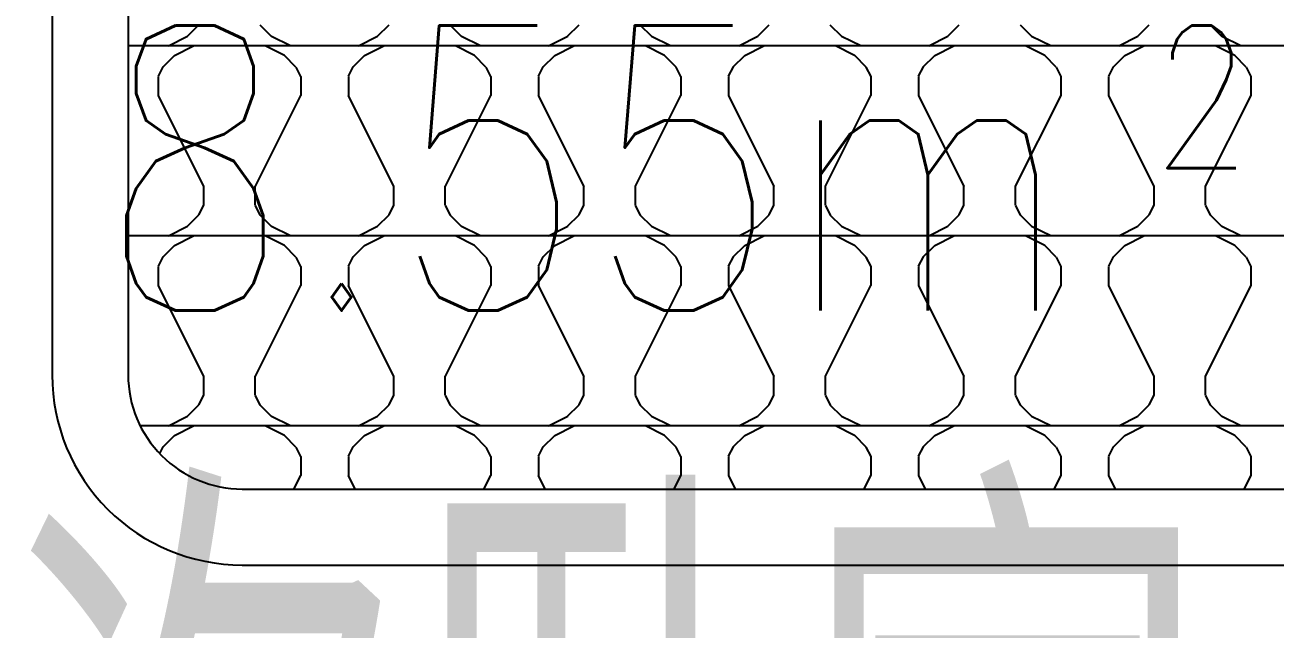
# Model space of a CAD drawing. Header units: millimetres. Extents: x 1143 to 39838, y 578 to 35727.
# Drawn here: x 30023 to 31338, y 19857 to 20492 of the extents above; entities that cross this region are included whole.
import ezdxf
from ezdxf.enums import TextEntityAlignment as Align

# ---------------------------------------------------------------- set-up
doc = ezdxf.new("R2010")
doc.units = ezdxf.units.MM
for name, color, linetype in [('JJ', 8, 'Continuous'), ('PUB_TEXT', 7, 'Continuous'), ('PUB_WINDW', 7, 'Continuous'), ('T', 7, 'Continuous')]:
    doc.layers.add(name, color=color, linetype=linetype)
doc.styles.add('DIM_FONT', font='SIMPLEX', dxfattribs={"width": 0.8})
doc.styles.add('HZ', font='txt', dxfattribs={"width": 0.7, "height": 5, "bigfont": 'hztxt'})
doc.styles.get("Standard").update_dxf_attribs({"font": 'arial.ttf'})

# ---------------------------------------------------------------- blocks, each defined once
blk = doc.blocks.new('A$C2EAD2DD6')
at = {"layer": 'JJ'}
for p, q in [((1890, 1400, -1600), (90, 1400, -1600)), ((1890, 1320, -1600), (90, 1320, -1600)), ((835.6, 1320, -1600), (828.4, 1305.7, -1600)), ((835.6, 1320, -1600), (828.4, 1305.7, -1600)), ((971.1, 1320, -1600), (978.1, 1305.9, -1600)), ((971.1, 1320, -1600), (978.1, 1305.9, -1600)), ((1035.6, 1320, -1600), (1028.4, 1305.7, -1600)), ((1035.6, 1320, -1600), (1028.4, 1305.7, -1600)), ((1171.1, 1320, -1600), (1178.1, 1305.9, -1600)), ((1171.1, 1320, -1600), (1178.1, 1305.9, -1600)), ((1235.6, 1320, -1600), (1228.4, 1305.7, -1600)), ((1235.6, 1320, -1600), (1228.4, 1305.7, -1600)), ((1371.1, 1320, -1600), (1378.1, 1305.9, -1600)), ((1371.1, 1320, -1600), (1378.1, 1305.9, -1600)), ((1435.6, 1320, -1600), (1428.4, 1305.7, -1600)), ((1435.6, 1320, -1600), (1428.4, 1305.7, -1600)), ((1571.1, 1320, -1600), (1578.1, 1305.9, -1600)), ((1571.1, 1320, -1600), (1578.1, 1305.9, -1600)), ((1635.6, 1320, -1600), (1628.4, 1305.7, -1600)), ((1635.6, 1320, -1600), (1628.4, 1305.7, -1600)), ((1771.1, 1320, -1600), (1778.1, 1305.9, -1600)), ((1771.1, 1320, -1600), (1778.1, 1305.9, -1600)), ((1835.6, 1320, -1600), (1828.4, 1305.7, -1600)), ((1835.6, 1320, -1600), (1828.4, 1305.7, -1600)), ((828.5, 1285.7, -1600), (828.5, 1305.8, -1600)), ((978.3, 1285.7, -1600), (978.3, 1305.8, -1600)), ((1028.5, 1285.7, -1600), (1028.5, 1305.8, -1600)), ((1178.3, 1285.7, -1600), (1178.3, 1305.8, -1600)), ((1228.5, 1285.7, -1600), (1228.5, 1305.8, -1600)), ((1378.3, 1285.7, -1600), (1378.3, 1305.8, -1600)), ((1428.5, 1285.7, -1600), (1428.5, 1305.8, -1600)), ((1578.3, 1285.7, -1600), (1578.3, 1305.8, -1600)), ((1628.5, 1285.7, -1600), (1628.5, 1305.8, -1600)), ((1778.3, 1285.7, -1600), (1778.3, 1305.8, -1600)), ((1828.5, 1285.7, -1600), (1828.5, 1305.8, -1600)), ((828.3, 1285.9, -1600), (833.3, 1275.8, -1600)), ((828.3, 1285.9, -1600), (833.3, 1275.8, -1600)), ((978.2, 1285.6, -1600), (973.2, 1275.6, -1600)), ((978.2, 1285.6, -1600), (973.2, 1275.6, -1600)), ((1028.3, 1285.9, -1600), (1033.3, 1275.8, -1600)), ((1028.3, 1285.9, -1600), (1033.3, 1275.8, -1600)), ((1178.2, 1285.6, -1600), (1173.2, 1275.6, -1600)), ((1178.2, 1285.6, -1600), (1173.2, 1275.6, -1600)), ((1228.3, 1285.9, -1600), (1233.3, 1275.8, -1600)), ((1228.3, 1285.9, -1600), (1233.3, 1275.8, -1600)), ((1378.2, 1285.6, -1600), (1373.2, 1275.6, -1600)), ((1378.2, 1285.6, -1600), (1373.2, 1275.6, -1600)), ((1428.3, 1285.9, -1600), (1433.3, 1275.8, -1600)), ((1428.3, 1285.9, -1600), (1433.3, 1275.8, -1600)), ((1578.2, 1285.6, -1600), (1573.2, 1275.6, -1600)), ((1578.2, 1285.6, -1600), (1573.2, 1275.6, -1600)), ((1628.3, 1285.9, -1600), (1633.3, 1275.8, -1600)), ((1628.3, 1285.9, -1600), (1633.3, 1275.8, -1600)), ((1778.2, 1285.6, -1600), (1773.2, 1275.6, -1600)), ((1778.2, 1285.6, -1600), (1773.2, 1275.6, -1600)), ((1828.3, 1285.9, -1600), (1833.3, 1275.8, -1600)), ((1828.3, 1285.9, -1600), (1833.3, 1275.8, -1600)), ((1976.8, 1282.8, -1600), (1973.2, 1275.6, -1600)), ((1976.8, 1282.8, -1600), (1973.2, 1275.6, -1600)), ((833.5, 1275.8, -1600), (845.5, 1263.8, -1600)), ((845.6, 1263.7, -1600), (865.7, 1253.6, -1600)), ((961.2, 1263.6, -1600), (941.1, 1253.6, -1600)), ((973.3, 1275.6, -1600), (961.2, 1263.6, -1600)), ((1033.5, 1275.8, -1600), (1045.5, 1263.8, -1600)), ((1045.6, 1263.7, -1600), (1065.7, 1253.6, -1600)), ((1161.2, 1263.6, -1600), (1141.1, 1253.6, -1600)), ((1173.3, 1275.6, -1600), (1161.2, 1263.6, -1600)), ((1233.5, 1275.8, -1600), (1245.5, 1263.8, -1600)), ((1245.6, 1263.7, -1600), (1265.7, 1253.6, -1600)), ((1361.2, 1263.6, -1600), (1341.1, 1253.6, -1600)), ((1373.3, 1275.6, -1600), (1361.2, 1263.6, -1600)), ((1433.5, 1275.8, -1600), (1445.5, 1263.8, -1600)), ((1445.6, 1263.7, -1600), (1465.7, 1253.6, -1600)), ((1561.2, 1263.6, -1600), (1541.1, 1253.6, -1600)), ((1573.3, 1275.6, -1600), (1561.2, 1263.6, -1600)), ((1633.5, 1275.8, -1600), (1645.5, 1263.8, -1600)), ((1645.6, 1263.7, -1600), (1665.7, 1253.6, -1600)), ((1761.2, 1263.6, -1600), (1741.1, 1253.6, -1600)), ((1773.3, 1275.6, -1600), (1761.2, 1263.6, -1600)), ((1833.5, 1275.8, -1600), (1845.5, 1263.8, -1600)), ((1845.6, 1263.7, -1600), (1865.7, 1253.6, -1600)), ((1961.2, 1263.6, -1600), (1941.1, 1253.6, -1600)), ((1973.3, 1275.6, -1600), (1961.2, 1263.6, -1600)), ((777.3, 1253.6, -1600), (977.4, 1253.6, -1600)), ((839.2, 1253.6, -1600), (859.3, 1243.6, -1600)), ((967.6, 1253.6, -1600), (947.5, 1243.5, -1600)), ((977.4, 1253.6, -1600), (977.5, 1253.6, -1600)), ((977.5, 1253.6, -1600), (1177.6, 1253.6, -1600)), ((1039.2, 1253.6, -1600), (1059.3, 1243.6, -1600)), ((1167.6, 1253.6, -1600), (1147.5, 1243.5, -1600)), ((1177.6, 1253.6, -1600), (1177.7, 1253.6, -1600)), ((1177.7, 1253.6, -1600), (1377.8, 1253.6, -1600)), ((1239.2, 1253.6, -1600), (1259.3, 1243.6, -1600)), ((1367.6, 1253.6, -1600), (1347.5, 1243.5, -1600)), ((1377.8, 1253.6, -1600), (1377.9, 1253.6, -1600)), ((1377.9, 1253.6, -1600), (1578, 1253.6, -1600)), ((1439.2, 1253.6, -1600), (1459.3, 1243.6, -1600)), ((1567.6, 1253.6, -1600), (1547.5, 1243.5, -1600)), ((1578, 1253.6, -1600), (1578.1, 1253.6, -1600)), ((1578.1, 1253.6, -1600), (1778.2, 1253.6, -1600)), ((1639.2, 1253.6, -1600), (1659.3, 1243.6, -1600)), ((1767.6, 1253.6, -1600), (1747.5, 1243.5, -1600)), ((1778.2, 1253.6, -1600), (1778.3, 1253.6, -1600)), ((1778.3, 1253.6, -1600), (1978.4, 1253.6, -1600)), ((1839.2, 1253.6, -1600), (1859.3, 1243.6, -1600)), ((1967.6, 1253.6, -1600), (1947.5, 1243.5, -1600)), ((1978.4, 1253.6, -1600), (1978.5, 1253.6, -1600)), ((1978.5, 1253.6, -1600), (1997.4, 1253.6, -1600)), ((859.1, 1243.7, -1600), (871.2, 1231.6, -1600)), ((947.6, 1243.5, -1600), (935.5, 1231.4, -1600)), ((1059.1, 1243.7, -1600), (1071.2, 1231.6, -1600)), ((1147.6, 1243.5, -1600), (1135.5, 1231.4, -1600)), ((1259.1, 1243.7, -1600), (1271.2, 1231.6, -1600)), ((1347.6, 1243.5, -1600), (1335.5, 1231.4, -1600)), ((1459.1, 1243.7, -1600), (1471.2, 1231.6, -1600)), ((1547.6, 1243.5, -1600), (1535.5, 1231.4, -1600)), ((1659.1, 1243.7, -1600), (1671.2, 1231.6, -1600)), ((1747.6, 1243.5, -1600), (1735.5, 1231.4, -1600)), ((1859.1, 1243.7, -1600), (1871.2, 1231.6, -1600)), ((1947.6, 1243.5, -1600), (1935.5, 1231.4, -1600)), ((871, 1231.6, -1600), (876, 1221.6, -1600)), ((871, 1231.6, -1600), (876, 1221.6, -1600)), ((935.5, 1231.4, -1600), (930.5, 1221.3, -1600)), ((935.5, 1231.4, -1600), (930.5, 1221.3, -1600)), ((1071, 1231.6, -1600), (1076, 1221.6, -1600)), ((1071, 1231.6, -1600), (1076, 1221.6, -1600)), ((1135.5, 1231.4, -1600), (1130.5, 1221.3, -1600)), ((1135.5, 1231.4, -1600), (1130.5, 1221.3, -1600)), ((1271, 1231.6, -1600), (1276, 1221.6, -1600)), ((1271, 1231.6, -1600), (1276, 1221.6, -1600)), ((1335.5, 1231.4, -1600), (1330.5, 1221.3, -1600)), ((1335.5, 1231.4, -1600), (1330.5, 1221.3, -1600)), ((1471, 1231.6, -1600), (1476, 1221.6, -1600)), ((1471, 1231.6, -1600), (1476, 1221.6, -1600)), ((1535.5, 1231.4, -1600), (1530.5, 1221.3, -1600)), ((1535.5, 1231.4, -1600), (1530.5, 1221.3, -1600)), ((1671, 1231.6, -1600), (1676.1, 1221.6, -1600)), ((1671, 1231.6, -1600), (1676.1, 1221.6, -1600)), ((1735.5, 1231.4, -1600), (1730.5, 1221.3, -1600)), ((1735.5, 1231.4, -1600), (1730.5, 1221.3, -1600)), ((1871, 1231.6, -1600), (1876.1, 1221.6, -1600)), ((1871, 1231.6, -1600), (1876.1, 1221.6, -1600)), ((1935.5, 1231.4, -1600), (1930.5, 1221.3, -1600)), ((1935.5, 1231.4, -1600), (1930.5, 1221.3, -1600)), ((876.3, 1221.4, -1600), (876.3, 1201.3, -1600)), ((930.5, 1221.4, -1600), (930.5, 1201.3, -1600)), ((1076.3, 1221.4, -1600), (1076.3, 1201.3, -1600)), ((1130.5, 1221.4, -1600), (1130.5, 1201.3, -1600)), ((1276.3, 1221.4, -1600), (1276.3, 1201.3, -1600)), ((1330.5, 1221.4, -1600), (1330.5, 1201.3, -1600)), ((1476.3, 1221.4, -1600), (1476.3, 1201.3, -1600)), ((1530.5, 1221.4, -1600), (1530.5, 1201.3, -1600)), ((1676.3, 1221.4, -1600), (1676.3, 1201.3, -1600)), ((1730.5, 1221.4, -1600), (1730.5, 1201.3, -1600)), ((1876.3, 1221.4, -1600), (1876.3, 1201.3, -1600)), ((1930.5, 1221.4, -1600), (1930.5, 1201.3, -1600)), ((876.2, 1201.3, -1600), (828.4, 1105.7, -1600)), ((876.2, 1201.3, -1600), (828.4, 1105.7, -1600)), ((930.3, 1201.5, -1600), (978.1, 1105.9, -1600)), ((930.3, 1201.5, -1600), (978.1, 1105.9, -1600)), ((1076.2, 1201.3, -1600), (1028.4, 1105.7, -1600)), ((1076.2, 1201.3, -1600), (1028.4, 1105.7, -1600)), ((1130.3, 1201.5, -1600), (1178.1, 1105.9, -1600)), ((1130.3, 1201.5, -1600), (1178.1, 1105.9, -1600)), ((1276.2, 1201.3, -1600), (1228.4, 1105.7, -1600)), ((1276.2, 1201.3, -1600), (1228.4, 1105.7, -1600)), ((1330.3, 1201.5, -1600), (1378.1, 1105.9, -1600)), ((1330.3, 1201.5, -1600), (1378.1, 1105.9, -1600)), ((1476.2, 1201.3, -1600), (1428.4, 1105.7, -1600)), ((1476.2, 1201.3, -1600), (1428.4, 1105.7, -1600)), ((1530.3, 1201.5, -1600), (1578.1, 1105.9, -1600)), ((1530.3, 1201.5, -1600), (1578.1, 1105.9, -1600)), ((1676.2, 1201.3, -1600), (1628.4, 1105.7, -1600)), ((1676.2, 1201.3, -1600), (1628.4, 1105.7, -1600)), ((1730.3, 1201.5, -1600), (1778.1, 1105.9, -1600)), ((1730.3, 1201.5, -1600), (1778.1, 1105.9, -1600)), ((1876.2, 1201.3, -1600), (1828.4, 1105.7, -1600)), ((1876.2, 1201.3, -1600), (1828.4, 1105.7, -1600)), ((1930.3, 1201.5, -1600), (1978.1, 1105.9, -1600)), ((1930.3, 1201.5, -1600), (1978.1, 1105.9, -1600)), ((2010, 414.7, -1600), (2010, 1200, -1600)), ((2090, 250, -1600), (2090, 1200, -1600)), ((828.5, 1085.7, -1600), (828.5, 1105.8, -1600)), ((978.3, 1085.7, -1600), (978.3, 1105.8, -1600)), ((1028.5, 1085.7, -1600), (1028.5, 1105.8, -1600)), ((1178.3, 1085.7, -1600), (1178.3, 1105.8, -1600)), ((1228.5, 1085.7, -1600), (1228.5, 1105.8, -1600)), ((1378.3, 1085.7, -1600), (1378.3, 1105.8, -1600)), ((1428.5, 1085.7, -1600), (1428.5, 1105.8, -1600)), ((1578.3, 1085.7, -1600), (1578.3, 1105.8, -1600)), ((1628.5, 1085.7, -1600), (1628.5, 1105.8, -1600)), ((1778.3, 1085.7, -1600), (1778.3, 1105.8, -1600)), ((1828.5, 1085.7, -1600), (1828.5, 1105.8, -1600)), ((1978.3, 1085.7, -1600), (1978.3, 1105.8, -1600)), ((828.3, 1085.9, -1600), (833.3, 1075.8, -1600)), ((828.3, 1085.9, -1600), (833.3, 1075.8, -1600)), ((978.2, 1085.6, -1600), (973.2, 1075.6, -1600)), ((978.2, 1085.6, -1600), (973.2, 1075.6, -1600)), ((1028.3, 1085.9, -1600), (1033.3, 1075.8, -1600)), ((1028.3, 1085.9, -1600), (1033.3, 1075.8, -1600)), ((1178.2, 1085.6, -1600), (1173.2, 1075.6, -1600)), ((1178.2, 1085.6, -1600), (1173.2, 1075.6, -1600)), ((1228.3, 1085.9, -1600), (1233.3, 1075.8, -1600)), ((1228.3, 1085.9, -1600), (1233.3, 1075.8, -1600)), ((1378.2, 1085.6, -1600), (1373.2, 1075.6, -1600)), ((1378.2, 1085.6, -1600), (1373.2, 1075.6, -1600)), ((1428.3, 1085.9, -1600), (1433.3, 1075.8, -1600)), ((1428.3, 1085.9, -1600), (1433.3, 1075.8, -1600)), ((1578.2, 1085.6, -1600), (1573.2, 1075.6, -1600)), ((1578.2, 1085.6, -1600), (1573.2, 1075.6, -1600)), ((1628.3, 1085.9, -1600), (1633.3, 1075.8, -1600)), ((1628.3, 1085.9, -1600), (1633.3, 1075.8, -1600)), ((1778.2, 1085.6, -1600), (1773.2, 1075.6, -1600)), ((1778.2, 1085.6, -1600), (1773.2, 1075.6, -1600)), ((1828.3, 1085.9, -1600), (1833.3, 1075.8, -1600)), ((1828.3, 1085.9, -1600), (1833.3, 1075.8, -1600)), ((1978.2, 1085.6, -1600), (1973.2, 1075.6, -1600)), ((1978.2, 1085.6, -1600), (1973.2, 1075.6, -1600)), ((833.5, 1075.8, -1600), (845.5, 1063.8, -1600)), ((973.3, 1075.7, -1600), (961.2, 1063.6, -1600)), ((1033.5, 1075.8, -1600), (1045.5, 1063.8, -1600)), ((1173.3, 1075.7, -1600), (1161.2, 1063.6, -1600)), ((1233.5, 1075.8, -1600), (1245.5, 1063.8, -1600)), ((1373.3, 1075.7, -1600), (1361.2, 1063.6, -1600)), ((1433.5, 1075.8, -1600), (1445.5, 1063.8, -1600)), ((1573.3, 1075.7, -1600), (1561.2, 1063.6, -1600)), ((1633.5, 1075.8, -1600), (1645.5, 1063.8, -1600)), ((1773.3, 1075.7, -1600), (1761.2, 1063.6, -1600)), ((1833.5, 1075.8, -1600), (1845.5, 1063.8, -1600)), ((1973.3, 1075.7, -1600), (1961.2, 1063.6, -1600)), ((777.3, 1053.6, -1600), (977.4, 1053.6, -1600)), ((839.2, 1053.6, -1600), (859.3, 1043.6, -1600)), ((845.6, 1063.7, -1600), (865.7, 1053.6, -1600)), ((961.2, 1063.6, -1600), (941.1, 1053.6, -1600)), ((967.6, 1053.6, -1600), (947.5, 1043.5, -1600)), ((977.4, 1053.6, -1600), (977.5, 1053.6, -1600)), ((977.5, 1053.6, -1600), (1177.6, 1053.6, -1600)), ((1039.2, 1053.6, -1600), (1059.3, 1043.6, -1600)), ((1045.6, 1063.7, -1600), (1065.7, 1053.6, -1600)), ((1161.2, 1063.6, -1600), (1141.1, 1053.6, -1600)), ((1167.6, 1053.6, -1600), (1147.5, 1043.5, -1600)), ((1177.6, 1053.6, -1600), (1177.7, 1053.6, -1600)), ((1177.7, 1053.6, -1600), (1377.8, 1053.6, -1600)), ((1239.2, 1053.6, -1600), (1259.3, 1043.6, -1600)), ((1245.6, 1063.7, -1600), (1265.7, 1053.6, -1600)), ((1361.2, 1063.6, -1600), (1341.1, 1053.6, -1600)), ((1367.6, 1053.6, -1600), (1347.5, 1043.5, -1600)), ((1377.8, 1053.6, -1600), (1377.9, 1053.6, -1600)), ((1377.9, 1053.6, -1600), (1578, 1053.6, -1600)), ((1439.2, 1053.6, -1600), (1459.3, 1043.6, -1600)), ((1445.6, 1063.7, -1600), (1465.7, 1053.6, -1600)), ((1561.2, 1063.6, -1600), (1541.1, 1053.6, -1600)), ((1567.6, 1053.6, -1600), (1547.5, 1043.5, -1600)), ((1578, 1053.6, -1600), (1578.1, 1053.6, -1600)), ((1578.1, 1053.6, -1600), (1778.2, 1053.6, -1600)), ((1639.2, 1053.6, -1600), (1659.3, 1043.6, -1600)), ((1645.6, 1063.7, -1600), (1665.7, 1053.6, -1600)), ((1761.2, 1063.6, -1600), (1741.1, 1053.6, -1600)), ((1767.6, 1053.6, -1600), (1747.5, 1043.5, -1600)), ((1778.2, 1053.6, -1600), (1778.3, 1053.6, -1600)), ((1778.3, 1053.6, -1600), (1978.4, 1053.6, -1600)), ((1839.2, 1053.6, -1600), (1859.3, 1043.6, -1600)), ((1845.6, 1063.7, -1600), (1865.7, 1053.6, -1600)), ((1961.2, 1063.6, -1600), (1941.1, 1053.6, -1600)), ((1967.6, 1053.6, -1600), (1947.5, 1043.5, -1600)), ((1978.4, 1053.6, -1600), (1978.5, 1053.6, -1600)), ((1978.5, 1053.6, -1600), (2010, 1053.6, -1600)), ((859.1, 1043.7, -1600), (871.2, 1031.6, -1600)), ((947.6, 1043.5, -1600), (935.5, 1031.4, -1600)), ((1059.1, 1043.7, -1600), (1071.2, 1031.6, -1600)), ((1147.6, 1043.5, -1600), (1135.5, 1031.4, -1600)), ((1259.1, 1043.7, -1600), (1271.2, 1031.6, -1600)), ((1347.6, 1043.5, -1600), (1335.5, 1031.4, -1600)), ((1459.1, 1043.7, -1600), (1471.2, 1031.6, -1600)), ((1547.6, 1043.5, -1600), (1535.5, 1031.4, -1600)), ((1659.1, 1043.7, -1600), (1671.2, 1031.6, -1600)), ((1747.6, 1043.5, -1600), (1735.5, 1031.4, -1600)), ((1859.1, 1043.7, -1600), (1871.2, 1031.6, -1600)), ((1947.6, 1043.5, -1600), (1935.5, 1031.4, -1600)), ((871, 1031.6, -1600), (876, 1021.6, -1600)), ((871, 1031.6, -1600), (876, 1021.6, -1600)), ((935.5, 1031.4, -1600), (930.5, 1021.3, -1600)), ((935.5, 1031.4, -1600), (930.5, 1021.3, -1600)), ((1071, 1031.6, -1600), (1076, 1021.6, -1600)), ((1071, 1031.6, -1600), (1076, 1021.6, -1600)), ((1135.5, 1031.4, -1600), (1130.5, 1021.3, -1600)), ((1135.5, 1031.4, -1600), (1130.5, 1021.3, -1600)), ((1271, 1031.6, -1600), (1276, 1021.6, -1600)), ((1271, 1031.6, -1600), (1276, 1021.6, -1600)), ((1335.5, 1031.4, -1600), (1330.5, 1021.3, -1600)), ((1335.5, 1031.4, -1600), (1330.5, 1021.3, -1600)), ((1471, 1031.6, -1600), (1476, 1021.6, -1600)), ((1471, 1031.6, -1600), (1476, 1021.6, -1600)), ((1535.5, 1031.4, -1600), (1530.5, 1021.3, -1600)), ((1535.5, 1031.4, -1600), (1530.5, 1021.3, -1600)), ((1671, 1031.6, -1600), (1676.1, 1021.6, -1600)), ((1671, 1031.6, -1600), (1676.1, 1021.6, -1600)), ((1735.5, 1031.4, -1600), (1730.5, 1021.3, -1600)), ((1735.5, 1031.4, -1600), (1730.5, 1021.3, -1600)), ((1871, 1031.6, -1600), (1876.1, 1021.6, -1600)), ((1871, 1031.6, -1600), (1876.1, 1021.6, -1600)), ((1935.5, 1031.4, -1600), (1930.5, 1021.3, -1600)), ((1935.5, 1031.4, -1600), (1930.5, 1021.3, -1600)), ((876.3, 1021.4, -1600), (876.3, 1001.3, -1600)), ((930.5, 1021.4, -1600), (930.5, 1001.3, -1600)), ((1076.3, 1021.4, -1600), (1076.3, 1001.3, -1600)), ((1130.5, 1021.4, -1600), (1130.5, 1001.3, -1600)), ((1276.3, 1021.4, -1600), (1276.3, 1001.3, -1600)), ((1330.5, 1021.4, -1600), (1330.5, 1001.3, -1600)), ((1476.3, 1021.4, -1600), (1476.3, 1001.3, -1600)), ((1530.5, 1021.4, -1600), (1530.5, 1001.3, -1600)), ((1676.3, 1021.4, -1600), (1676.3, 1001.3, -1600)), ((1730.5, 1021.4, -1600), (1730.5, 1001.3, -1600)), ((1876.3, 1021.4, -1600), (1876.3, 1001.3, -1600)), ((1930.5, 1021.4, -1600), (1930.5, 1001.3, -1600)), ((876.2, 1001.3, -1600), (828.4, 905.7, -1600)), ((876.2, 1001.3, -1600), (828.4, 905.7, -1600)), ((930.3, 1001.5, -1600), (978.1, 905.9, -1600)), ((930.3, 1001.5, -1600), (978.1, 905.9, -1600)), ((1076.2, 1001.3, -1600), (1028.4, 905.7, -1600)), ((1076.2, 1001.3, -1600), (1028.4, 905.7, -1600)), ((1130.3, 1001.5, -1600), (1178.1, 905.9, -1600)), ((1130.3, 1001.5, -1600), (1178.1, 905.9, -1600)), ((1276.2, 1001.3, -1600), (1228.4, 905.7, -1600)), ((1276.2, 1001.3, -1600), (1228.4, 905.7, -1600)), ((1330.3, 1001.5, -1600), (1378.1, 905.9, -1600)), ((1330.3, 1001.5, -1600), (1378.1, 905.9, -1600)), ((1476.2, 1001.3, -1600), (1428.4, 905.7, -1600)), ((1476.2, 1001.3, -1600), (1428.4, 905.7, -1600)), ((1530.3, 1001.5, -1600), (1578.1, 905.9, -1600)), ((1530.3, 1001.5, -1600), (1578.1, 905.9, -1600)), ((1676.2, 1001.3, -1600), (1628.4, 905.7, -1600)), ((1676.2, 1001.3, -1600), (1628.4, 905.7, -1600)), ((1730.3, 1001.5, -1600), (1778.1, 905.9, -1600)), ((1730.3, 1001.5, -1600), (1778.1, 905.9, -1600)), ((1876.2, 1001.3, -1600), (1828.4, 905.7, -1600)), ((1876.2, 1001.3, -1600), (1828.4, 905.7, -1600)), ((1930.3, 1001.5, -1600), (1978.1, 905.9, -1600)), ((1930.3, 1001.5, -1600), (1978.1, 905.9, -1600)), ((828.5, 885.7, -1600), (828.5, 905.8, -1600)), ((978.3, 885.7, -1600), (978.3, 905.8, -1600)), ((1028.5, 885.7, -1600), (1028.5, 905.8, -1600)), ((1178.3, 885.7, -1600), (1178.3, 905.8, -1600)), ((1228.5, 885.7, -1600), (1228.5, 905.8, -1600)), ((1378.3, 885.7, -1600), (1378.3, 905.8, -1600)), ((1428.5, 885.7, -1600), (1428.5, 905.8, -1600)), ((1578.3, 885.7, -1600), (1578.3, 905.8, -1600)), ((1628.5, 885.7, -1600), (1628.5, 905.8, -1600)), ((1778.3, 885.7, -1600), (1778.3, 905.8, -1600)), ((1828.5, 885.7, -1600), (1828.5, 905.8, -1600)), ((1978.3, 885.7, -1600), (1978.3, 905.8, -1600)), ((828.3, 885.9, -1600), (833.3, 875.8, -1600)), ((828.3, 885.9, -1600), (833.3, 875.8, -1600)), ((978.2, 885.6, -1600), (973.2, 875.6, -1600)), ((978.2, 885.6, -1600), (973.2, 875.6, -1600)), ((1028.3, 885.9, -1600), (1033.3, 875.8, -1600)), ((1028.3, 885.9, -1600), (1033.3, 875.8, -1600)), ((1178.2, 885.6, -1600), (1173.2, 875.6, -1600)), ((1178.2, 885.6, -1600), (1173.2, 875.6, -1600)), ((1228.3, 885.9, -1600), (1233.3, 875.8, -1600)), ((1228.3, 885.9, -1600), (1233.3, 875.8, -1600)), ((1378.2, 885.6, -1600), (1373.2, 875.6, -1600)), ((1378.2, 885.6, -1600), (1373.2, 875.6, -1600)), ((1428.3, 885.9, -1600), (1433.3, 875.8, -1600)), ((1428.3, 885.9, -1600), (1433.3, 875.8, -1600)), ((1578.2, 885.6, -1600), (1573.2, 875.6, -1600)), ((1578.2, 885.6, -1600), (1573.2, 875.6, -1600)), ((1628.3, 885.9, -1600), (1633.3, 875.8, -1600)), ((1628.3, 885.9, -1600), (1633.3, 875.8, -1600)), ((1778.2, 885.6, -1600), (1773.2, 875.6, -1600)), ((1778.2, 885.6, -1600), (1773.2, 875.6, -1600)), ((1828.3, 885.9, -1600), (1833.3, 875.8, -1600)), ((1828.3, 885.9, -1600), (1833.3, 875.8, -1600)), ((1978.2, 885.6, -1600), (1973.2, 875.6, -1600)), ((1978.2, 885.6, -1600), (1973.2, 875.6, -1600)), ((833.5, 875.8, -1600), (845.5, 863.8, -1600)), ((973.3, 875.7, -1600), (961.2, 863.6, -1600)), ((1033.5, 875.8, -1600), (1045.5, 863.8, -1600)), ((1173.3, 875.7, -1600), (1161.2, 863.6, -1600)), ((1233.5, 875.8, -1600), (1245.5, 863.8, -1600)), ((1373.3, 875.7, -1600), (1361.2, 863.6, -1600)), ((1433.5, 875.8, -1600), (1445.5, 863.8, -1600)), ((1573.3, 875.7, -1600), (1561.2, 863.6, -1600)), ((1633.5, 875.8, -1600), (1645.5, 863.8, -1600)), ((1773.3, 875.7, -1600), (1761.2, 863.6, -1600)), ((1833.5, 875.8, -1600), (1845.5, 863.8, -1600)), ((1973.3, 875.7, -1600), (1961.2, 863.6, -1600)), ((845.6, 863.7, -1600), (865.7, 853.6, -1600)), ((961.2, 863.6, -1600), (941.1, 853.6, -1600)), ((1045.6, 863.7, -1600), (1065.7, 853.6, -1600)), ((1161.2, 863.6, -1600), (1141.1, 853.6, -1600)), ((1245.6, 863.7, -1600), (1265.7, 853.6, -1600)), ((1361.2, 863.6, -1600), (1341.1, 853.6, -1600)), ((1445.6, 863.7, -1600), (1465.7, 853.6, -1600)), ((1561.2, 863.6, -1600), (1541.1, 853.6, -1600)), ((1645.6, 863.7, -1600), (1665.7, 853.6, -1600)), ((1761.2, 863.6, -1600), (1741.1, 853.6, -1600)), ((1845.6, 863.7, -1600), (1865.7, 853.6, -1600)), ((1961.2, 863.6, -1600), (1941.1, 853.6, -1600)), ((777.3, 853.6, -1600), (977.4, 853.6, -1600)), ((839.2, 853.6, -1600), (859.3, 843.6, -1600)), ((859.1, 843.7, -1600), (871.2, 831.6, -1600)), ((947.6, 843.5, -1600), (935.5, 831.4, -1600)), ((967.6, 853.6, -1600), (947.5, 843.5, -1600)), ((977.4, 853.6, -1600), (977.5, 853.6, -1600)), ((977.5, 853.6, -1600), (1177.6, 853.6, -1600)), ((1039.2, 853.6, -1600), (1059.3, 843.6, -1600)), ((1059.1, 843.7, -1600), (1071.2, 831.6, -1600)), ((1147.6, 843.5, -1600), (1135.5, 831.4, -1600)), ((1167.6, 853.6, -1600), (1147.5, 843.5, -1600)), ((1177.6, 853.6, -1600), (1177.7, 853.6, -1600)), ((1177.7, 853.6, -1600), (1377.8, 853.6, -1600)), ((1239.2, 853.6, -1600), (1259.3, 843.6, -1600)), ((1259.1, 843.7, -1600), (1271.2, 831.6, -1600)), ((1347.6, 843.5, -1600), (1335.5, 831.4, -1600)), ((1367.6, 853.6, -1600), (1347.5, 843.5, -1600)), ((1377.8, 853.6, -1600), (1377.9, 853.6, -1600)), ((1377.9, 853.6, -1600), (1578, 853.6, -1600)), ((1439.2, 853.6, -1600), (1459.3, 843.6, -1600)), ((1459.1, 843.7, -1600), (1471.2, 831.6, -1600)), ((1547.6, 843.5, -1600), (1535.5, 831.4, -1600)), ((1567.6, 853.6, -1600), (1547.5, 843.5, -1600)), ((1578, 853.6, -1600), (1578.1, 853.6, -1600)), ((1578.1, 853.6, -1600), (1778.2, 853.6, -1600)), ((1639.2, 853.6, -1600), (1659.3, 843.6, -1600)), ((1659.1, 843.7, -1600), (1671.2, 831.6, -1600)), ((1747.6, 843.5, -1600), (1735.5, 831.4, -1600)), ((1767.6, 853.6, -1600), (1747.5, 843.5, -1600)), ((1778.2, 853.6, -1600), (1778.3, 853.6, -1600)), ((1778.3, 853.6, -1600), (1978.4, 853.6, -1600)), ((1839.2, 853.6, -1600), (1859.3, 843.6, -1600)), ((1859.1, 843.7, -1600), (1871.2, 831.6, -1600)), ((1947.6, 843.5, -1600), (1935.5, 831.4, -1600)), ((1967.6, 853.6, -1600), (1947.5, 843.5, -1600)), ((1978.4, 853.6, -1600), (1978.5, 853.6, -1600)), ((1978.5, 853.6, -1600), (2010, 853.6, -1600))]:
    blk.add_line(p, q, dxfattribs=at)
for radius in [200, 120]:
    blk.add_arc((1890, 1200, -1600), radius, 360, 90, dxfattribs=at)
at = {"style": 'DIM_FONT', "width": 0.8, "flags": 9}
for tag in ['XSIZE', 'YSIZE']:
    blk.add_attdef(tag, (0, 1450, -1600), '', height=0.5, rotation=315, dxfattribs=at)
blk = doc.blocks.new('1T4F81聚福元')
at = {"layer": 'JJ', "rotation": 180}
blk.add_blockref('A$C2EAD2DD6', (6952.3, -8115.2), dxfattribs=at)
at = {"style": 'DIM_FONT', "oblique": -180, "text_generation_flag": 4, "width": 0.8, "flags": 9}
for tag, p, rotation in [('XSIZE', (1326.3, -15051.1), 135), ('YSIZE', (1326.3, -15051.1), 135), ('XSIZE', (3900.1, -18100), 45), ('YSIZE', (3900.1, -18100), 45)]:
    blk.add_attdef(tag, p, '', height=0.5, rotation=rotation, dxfattribs=at)
at = {"layer": 'JJ', "oblique": -180, "text_generation_flag": 4, "width": 0.8, "flags": 9}
for p in [(1764.7, -14093.6), (2339, -19893.8)]:
    blk.add_attdef('XSIZE', p, '', height=0.441, dxfattribs=at)
blk.add_attdef('XSIZE', (-13521.8, -18540), '', height=0.441, rotation=90, dxfattribs=at)
at = {"layer": 'PUB_TEXT', "style": 'DIM_FONT', "width": 0.8}
blk.add_text('8.55m', height=300, dxfattribs=at).set_placement((5938.2, -9097.4, -1533.8), align=Align.MIDDLE_RIGHT)
blk.add_text(' 2', height=150, dxfattribs=at).set_placement((5938.2, -9097.4, -1533.8))
at = {"layer": 'T', "style": 'HZ', "width": 0.7}
blk.add_text('次卧室', height=600, dxfattribs=at).set_placement((4816, -10073.9))

msp = doc.modelspace()

# ---------------------------------------------------------------- block references
at = {"layer": 'PUB_WINDW'}
msp.add_blockref('1T4F81聚福元', (25189.3, 29439.1), dxfattribs=at)

doc.saveas('drawing.dxf')
